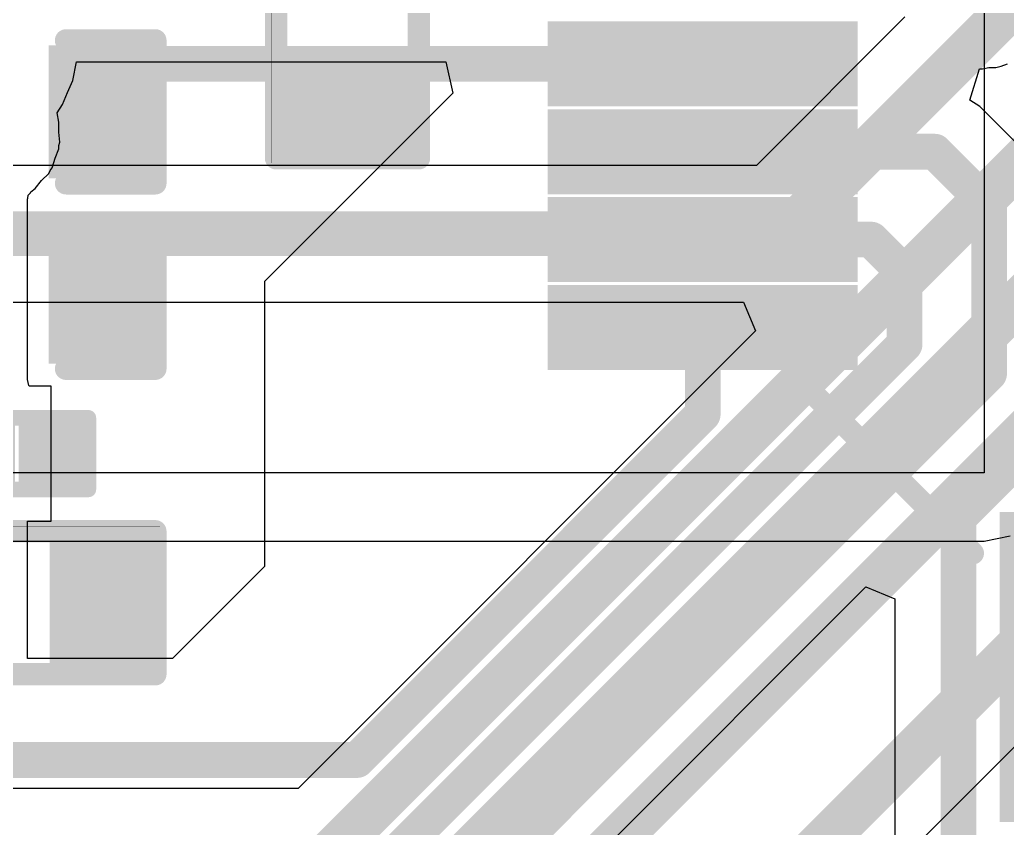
# Model space of a CAD drawing. Header units: inches. Extents: x -11 to 5379, y 0 to 5429.
# Drawn here: x 133.73 to 139.35, y 44.21 to 48.8 of the extents above; entities that cross this region are included whole.
import ezdxf

# ---------------------------------------------------------------- set-up
doc = ezdxf.new("R2010")
doc.units = ezdxf.units.IN
for name, color, linetype in [('Bottom Layer', 5, 'Continuous'), ('GND', 16, 'Continuous'), ('Top Layer', 1, 'Continuous'), ('Top Overlay', 2, 'Continuous'), ('Top Paste', 8, 'Continuous'), ('Top Solder', 216, 'Continuous')]:
    doc.layers.add(name, color=color, linetype=linetype)

# ---------------------------------------------------------------- blocks, each defined once
blk = doc.blocks.new('LQFP_144_20_20__157')
at = {"layer": 'Top Layer'}
for points in [[(-11.46, -7.11), (-9.9, -7.11), (-9.9, -7.39), (-11.46, -7.39)], [(-11.46, -7.61), (-9.9, -7.61), (-9.9, -7.89), (-11.46, -7.89)], [(-11.46, -8.11), (-9.9, -8.11), (-9.9, -8.39), (-11.46, -8.39)], [(-11.46, -8.61), (-9.9, -8.61), (-9.9, -8.89), (-11.46, -8.89)]]:
    blk.add_hatch(color=1, dxfattribs=at).paths.add_polyline_path(points)
at = {"layer": 'Top Paste'}
for points in [[(-11.46, -7.11), (-9.9, -7.11), (-9.9, -7.39), (-11.46, -7.39)], [(-11.46, -7.61), (-9.9, -7.61), (-9.9, -7.89), (-11.46, -7.89)], [(-11.46, -8.11), (-9.9, -8.11), (-9.9, -8.39), (-11.46, -8.39)], [(-11.46, -8.61), (-9.9, -8.61), (-9.9, -8.89), (-11.46, -8.89)]]:
    blk.add_hatch(color=8, dxfattribs=at).paths.add_polyline_path(points)
at = {"layer": 'Top Solder'}
for points in [[(-11.5616, -7.0084), (-9.7984, -7.0084), (-9.7984, -7.4916), (-11.5616, -7.4916)], [(-11.5616, -7.5084), (-9.7984, -7.5084), (-9.7984, -7.9916), (-11.5616, -7.9916)], [(-11.5616, -8.0084), (-9.7984, -8.0084), (-9.7984, -8.4916), (-11.5616, -8.4916)], [(-11.5616, -8.5084), (-9.7984, -8.5084), (-9.7984, -8.9916), (-11.5616, -8.9916)], [(-8.9916, -11.5616), (-8.9916, -9.7984), (-8.5084, -9.7984), (-8.5084, -11.5616)]]:
    blk.add_hatch(color=216, dxfattribs=at).paths.add_polyline_path(points)
at = {"layer": 'Top Overlay'}
blk.add_lwpolyline([(-10.033, -9.144, 0.127, 0.127, 0), (-9.144, -10.033, 0.127, 0.127, 0)], format="xyseb", dxfattribs=at)
for points in [[(-10.0648, -9.144, 0.0635, 0.0635, 1), (-10.0013, -9.144, 0.0635, 0.0635, 1)], [(-9.1758, -10.033, 0.0635, 0.0635, 1), (-9.1122, -10.033, 0.0635, 0.0635, 1)]]:
    blk.add_lwpolyline(points, format="xyseb", close=True, dxfattribs=at)
blk = doc.blocks.new('R___0402_463')
at = {"layer": 'Top Layer'}
for points in [[(-0.6985, -0.3175), (-0.6985, 0.3175), (-0.2413, 0.3175), (-0.2413, -0.3175)], [(0.2413, -0.3175), (0.2413, 0.3175), (0.6985, 0.3175), (0.6985, -0.3175)]]:
    blk.add_hatch(color=1, dxfattribs=at).paths.add_polyline_path(points)
at = {"layer": 'Top Paste'}
for points in [[(-0.6985, -0.3175), (-0.6985, 0.3175), (-0.2413, 0.3175), (-0.2413, -0.3175)], [(0.2413, -0.3175), (0.2413, 0.3175), (0.6985, 0.3175), (0.6985, -0.3175)]]:
    blk.add_hatch(color=8, dxfattribs=at).paths.add_polyline_path(points)
at = {"layer": 'Top Solder'}
for points in [[(-0.7535, -0.3725), (-0.7535, 0.3725), (-0.1863, 0.3725), (-0.1863, -0.3725)], [(0.1863, -0.3725), (0.1863, 0.3725), (0.7535, 0.3725), (0.7535, -0.3725)]]:
    blk.add_hatch(color=216, dxfattribs=at).paths.add_polyline_path(points)
at = {"layer": 'Top Overlay'}
for points in [[(0.7874, 0.4064, 0.127, 0.127, 0), (-0.7874, 0.4064, 0.127, 0.127, 0)], [(-0.7874, -0.4064, 0.127, 0.127, 0), (-0.7874, 0.4064, 0.127, 0.127, 0)], [(0.7874, -0.4064, 0.127, 0.127, 0), (0.7874, 0.4064, 0.127, 0.127, 0)], [(0.7874, -0.4064, 0.127, 0.127, 0), (-0.7874, -0.4064, 0.127, 0.127, 0)], [(0.8128, -0.4318, 0.00323, 0.00323, 0), (-0.8128, -0.4318, 0.00323, 0.00323, 0)]]:
    blk.add_lwpolyline(points, format="xyseb", dxfattribs=at)
for points in [[(-0.8191, 0.4064, 0.0635, 0.0635, 1), (-0.7556, 0.4064, 0.0635, 0.0635, 1)], [(-0.8191, 0.4064, 0.0635, 0.0635, 1), (-0.7556, 0.4064, 0.0635, 0.0635, 1)], [(0.7556, 0.4064, 0.0635, 0.0635, 1), (0.8191, 0.4064, 0.0635, 0.0635, 1)], [(0.7556, 0.4064, 0.0635, 0.0635, 1), (0.8191, 0.4064, 0.0635, 0.0635, 1)], [(-0.8191, -0.4064, 0.0635, 0.0635, 1), (-0.7556, -0.4064, 0.0635, 0.0635, 1)], [(-0.8191, -0.4064, 0.0635, 0.0635, 1), (-0.7556, -0.4064, 0.0635, 0.0635, 1)], [(0.7556, -0.4064, 0.0635, 0.0635, 1), (0.8191, -0.4064, 0.0635, 0.0635, 1)], [(0.7556, -0.4064, 0.0635, 0.0635, 1), (0.8191, -0.4064, 0.0635, 0.0635, 1)], [(-0.8136, -0.4318, 0.00161, 0.00161, 1), (-0.812, -0.4318, 0.00161, 0.00161, 1)], [(0.812, -0.4318, 0.00161, 0.00161, 1), (0.8136, -0.4318, 0.00161, 0.00161, 1)]]:
    blk.add_lwpolyline(points, format="xyseb", close=True, dxfattribs=at)
blk = doc.blocks.new('R___0402_464')
at = {"layer": 'Top Layer'}
for points in [[(-0.6985, -0.3175), (-0.6985, 0.3175), (-0.2413, 0.3175), (-0.2413, -0.3175)], [(0.2413, -0.3175), (0.2413, 0.3175), (0.6985, 0.3175), (0.6985, -0.3175)]]:
    blk.add_hatch(color=1, dxfattribs=at).paths.add_polyline_path(points)
at = {"layer": 'Top Paste'}
for points in [[(-0.6985, -0.3175), (-0.6985, 0.3175), (-0.2413, 0.3175), (-0.2413, -0.3175)], [(0.2413, -0.3175), (0.2413, 0.3175), (0.6985, 0.3175), (0.6985, -0.3175)]]:
    blk.add_hatch(color=8, dxfattribs=at).paths.add_polyline_path(points)
at = {"layer": 'Top Solder'}
for points in [[(-0.7535, -0.3725), (-0.7535, 0.3725), (-0.1863, 0.3725), (-0.1863, -0.3725)], [(0.1863, -0.3725), (0.1863, 0.3725), (0.7535, 0.3725), (0.7535, -0.3725)]]:
    blk.add_hatch(color=216, dxfattribs=at).paths.add_polyline_path(points)
at = {"layer": 'Top Overlay'}
for points in [[(0.7874, 0.4064, 0.127, 0.127, 0), (-0.7874, 0.4064, 0.127, 0.127, 0)], [(-0.7874, 0.4064, 0.127, 0.127, 0), (-0.7874, -0.4064, 0.127, 0.127, 0)], [(0.7874, 0.4064, 0.127, 0.127, 0), (0.7874, -0.4064, 0.127, 0.127, 0)], [(0.7874, -0.4064, 0.127, 0.127, 0), (-0.7874, -0.4064, 0.127, 0.127, 0)], [(0.8128, -0.4318, 0.00323, 0.00323, 0), (-0.8128, -0.4318, 0.00323, 0.00323, 0)]]:
    blk.add_lwpolyline(points, format="xyseb", dxfattribs=at)
for points in [[(-0.8191, 0.4064, 0.0635, 0.0635, 1), (-0.7556, 0.4064, 0.0635, 0.0635, 1)], [(-0.8191, 0.4064, 0.0635, 0.0635, 1), (-0.7556, 0.4064, 0.0635, 0.0635, 1)], [(0.7556, 0.4064, 0.0635, 0.0635, 1), (0.8191, 0.4064, 0.0635, 0.0635, 1)], [(0.7556, 0.4064, 0.0635, 0.0635, 1), (0.8191, 0.4064, 0.0635, 0.0635, 1)], [(-0.8191, -0.4064, 0.0635, 0.0635, 1), (-0.7556, -0.4064, 0.0635, 0.0635, 1)], [(-0.8191, -0.4064, 0.0635, 0.0635, 1), (-0.7556, -0.4064, 0.0635, 0.0635, 1)], [(0.7556, -0.4064, 0.0635, 0.0635, 1), (0.8191, -0.4064, 0.0635, 0.0635, 1)], [(0.7556, -0.4064, 0.0635, 0.0635, 1), (0.8191, -0.4064, 0.0635, 0.0635, 1)], [(-0.8136, -0.4318, 0.00161, 0.00161, 1), (-0.812, -0.4318, 0.00161, 0.00161, 1)], [(0.812, -0.4318, 0.00161, 0.00161, 1), (0.8136, -0.4318, 0.00161, 0.00161, 1)]]:
    blk.add_lwpolyline(points, format="xyseb", close=True, dxfattribs=at)
blk = doc.blocks.new('DFN_2_0_3_0_6__572')
at = {"layer": 'Top Layer'}
for points in [[(-0.33, -0.13), (-0.33, 0.13), (-0.06, 0.13), (-0.06, -0.13)], [(0.06, -0.13), (0.06, 0.13), (0.33, 0.13), (0.33, -0.13)]]:
    blk.add_hatch(color=1, dxfattribs=at).paths.add_polyline_path(points)
at = {"layer": 'Top Paste'}
for points in [[(-0.33, -0.13), (-0.33, 0.13), (-0.06, 0.13), (-0.06, -0.13)], [(0.06, -0.13), (0.06, 0.13), (0.33, 0.13), (0.33, -0.13)]]:
    blk.add_hatch(color=8, dxfattribs=at).paths.add_polyline_path(points)
at = {"layer": 'Top Solder'}
for points in [[(-0.38, -0.18), (-0.38, 0.18), (-0.01, 0.18), (-0.01, -0.18)], [(0.01, -0.18), (0.01, 0.18), (0.38, 0.18), (0.38, -0.18)]]:
    blk.add_hatch(color=216, dxfattribs=at).paths.add_polyline_path(points)
at = {"layer": 'Top Overlay'}
for points in [[(-0.4064, -0.2032, 0.0889, 0.0889, 0), (-0.4064, 0.2032, 0.0889, 0.0889, 0)], [(-0.4064, 0.2032, 0.0889, 0.0889, 0), (0.4064, 0.2032, 0.0889, 0.0889, 0)], [(0.4064, -0.2032, 0.0889, 0.0889, 0), (0.4064, 0.2032, 0.0889, 0.0889, 0)], [(-0.4064, -0.2032, 0.0889, 0.0889, 0), (0.4064, -0.2032, 0.0889, 0.0889, 0)]]:
    blk.add_lwpolyline(points, format="xyseb", dxfattribs=at)
for points in [[(-0.4286, 0.2032, 0.0445, 0.0445, 1), (-0.3842, 0.2032, 0.0445, 0.0445, 1)], [(-0.4286, 0.2032, 0.0445, 0.0445, 1), (-0.3842, 0.2032, 0.0445, 0.0445, 1)], [(0.3842, 0.2032, 0.0445, 0.0445, 1), (0.4286, 0.2032, 0.0445, 0.0445, 1)], [(0.3842, 0.2032, 0.0445, 0.0445, 1), (0.4286, 0.2032, 0.0445, 0.0445, 1)], [(-0.4286, -0.2032, 0.0445, 0.0445, 1), (-0.3842, -0.2032, 0.0445, 0.0445, 1)], [(-0.4286, -0.2032, 0.0445, 0.0445, 1), (-0.3842, -0.2032, 0.0445, 0.0445, 1)], [(0.3842, -0.2032, 0.0445, 0.0445, 1), (0.4286, -0.2032, 0.0445, 0.0445, 1)], [(0.3842, -0.2032, 0.0445, 0.0445, 1), (0.4286, -0.2032, 0.0445, 0.0445, 1)]]:
    blk.add_lwpolyline(points, format="xyseb", close=True, dxfattribs=at)
blk = doc.blocks.new('C___0402_681')
at = {"layer": 'Top Layer'}
for points in [[(-0.6985, -0.3175), (-0.6985, 0.3175), (-0.2413, 0.3175), (-0.2413, -0.3175)], [(0.2413, -0.3175), (0.2413, 0.3175), (0.6985, 0.3175), (0.6985, -0.3175)]]:
    blk.add_hatch(color=1, dxfattribs=at).paths.add_polyline_path(points)
at = {"layer": 'Top Paste'}
for points in [[(-0.6985, -0.3175), (-0.6985, 0.3175), (-0.2413, 0.3175), (-0.2413, -0.3175)], [(0.2413, -0.3175), (0.2413, 0.3175), (0.6985, 0.3175), (0.6985, -0.3175)]]:
    blk.add_hatch(color=8, dxfattribs=at).paths.add_polyline_path(points)
at = {"layer": 'Top Solder'}
for points in [[(-0.7585, -0.3775), (-0.7585, 0.3775), (-0.1813, 0.3775), (-0.1813, -0.3775)], [(0.1813, -0.3775), (0.1813, 0.3775), (0.7585, 0.3775), (0.7585, -0.3775)]]:
    blk.add_hatch(color=216, dxfattribs=at).paths.add_polyline_path(points)
at = {"layer": 'Top Overlay'}
for points in [[(-0.7874, 0.4064, 0.127, 0.127, 0), (-0.2794, 0.4064, 0.127, 0.127, 0)], [(-0.7874, -0.4064, 0.127, 0.127, 0), (-0.7874, 0.4064, 0.127, 0.127, 0)], [(0.2794, 0.4064, 0.127, 0.127, 0), (0.7874, 0.4064, 0.127, 0.127, 0)], [(0.7874, -0.4064, 0.127, 0.127, 0), (0.7874, 0.4064, 0.127, 0.127, 0)], [(-0.7874, -0.4064, 0.127, 0.127, 0), (-0.2794, -0.4064, 0.127, 0.127, 0)], [(0.2794, -0.4064, 0.127, 0.127, 0), (0.7874, -0.4064, 0.127, 0.127, 0)]]:
    blk.add_lwpolyline(points, format="xyseb", dxfattribs=at)
for points in [[(-0.8191, 0.4064, 0.0635, 0.0635, 1), (-0.7556, 0.4064, 0.0635, 0.0635, 1)], [(-0.8191, 0.4064, 0.0635, 0.0635, 1), (-0.7556, 0.4064, 0.0635, 0.0635, 1)], [(-0.3111, 0.4064, 0.0635, 0.0635, 1), (-0.2477, 0.4064, 0.0635, 0.0635, 1)], [(0.2477, 0.4064, 0.0635, 0.0635, 1), (0.3111, 0.4064, 0.0635, 0.0635, 1)], [(0.7556, 0.4064, 0.0635, 0.0635, 1), (0.8191, 0.4064, 0.0635, 0.0635, 1)], [(0.7556, 0.4064, 0.0635, 0.0635, 1), (0.8191, 0.4064, 0.0635, 0.0635, 1)], [(-0.8191, -0.4064, 0.0635, 0.0635, 1), (-0.7556, -0.4064, 0.0635, 0.0635, 1)], [(-0.8191, -0.4064, 0.0635, 0.0635, 1), (-0.7556, -0.4064, 0.0635, 0.0635, 1)], [(-0.3111, -0.4064, 0.0635, 0.0635, 1), (-0.2477, -0.4064, 0.0635, 0.0635, 1)], [(0.2477, -0.4064, 0.0635, 0.0635, 1), (0.3111, -0.4064, 0.0635, 0.0635, 1)], [(0.7556, -0.4064, 0.0635, 0.0635, 1), (0.8191, -0.4064, 0.0635, 0.0635, 1)], [(0.7556, -0.4064, 0.0635, 0.0635, 1), (0.8191, -0.4064, 0.0635, 0.0635, 1)]]:
    blk.add_lwpolyline(points, format="xyseb", close=True, dxfattribs=at)
blk = doc.blocks.new('C___0402_682')
at = {"layer": 'Top Layer'}
for points in [[(-0.6985, -0.3175), (-0.6985, 0.3175), (-0.2413, 0.3175), (-0.2413, -0.3175)], [(0.2413, -0.3175), (0.2413, 0.3175), (0.6985, 0.3175), (0.6985, -0.3175)]]:
    blk.add_hatch(color=1, dxfattribs=at).paths.add_polyline_path(points)
at = {"layer": 'Top Paste'}
for points in [[(-0.6985, -0.3175), (-0.6985, 0.3175), (-0.2413, 0.3175), (-0.2413, -0.3175)], [(0.2413, -0.3175), (0.2413, 0.3175), (0.6985, 0.3175), (0.6985, -0.3175)]]:
    blk.add_hatch(color=8, dxfattribs=at).paths.add_polyline_path(points)
at = {"layer": 'Top Solder'}
for points in [[(-0.7585, -0.3775), (-0.7585, 0.3775), (-0.1813, 0.3775), (-0.1813, -0.3775)], [(0.1813, -0.3775), (0.1813, 0.3775), (0.7585, 0.3775), (0.7585, -0.3775)]]:
    blk.add_hatch(color=216, dxfattribs=at).paths.add_polyline_path(points)
at = {"layer": 'Top Overlay'}
for points in [[(-0.7874, 0.4064, 0.127, 0.127, 0), (-0.2794, 0.4064, 0.127, 0.127, 0)], [(-0.7874, -0.4064, 0.127, 0.127, 0), (-0.7874, 0.4064, 0.127, 0.127, 0)], [(0.2794, 0.4064, 0.127, 0.127, 0), (0.7874, 0.4064, 0.127, 0.127, 0)], [(0.7874, -0.4064, 0.127, 0.127, 0), (0.7874, 0.4064, 0.127, 0.127, 0)], [(-0.7874, -0.4064, 0.127, 0.127, 0), (-0.2794, -0.4064, 0.127, 0.127, 0)], [(0.2794, -0.4064, 0.127, 0.127, 0), (0.7874, -0.4064, 0.127, 0.127, 0)]]:
    blk.add_lwpolyline(points, format="xyseb", dxfattribs=at)
for points in [[(-0.8191, 0.4064, 0.0635, 0.0635, 1), (-0.7556, 0.4064, 0.0635, 0.0635, 1)], [(-0.8191, 0.4064, 0.0635, 0.0635, 1), (-0.7556, 0.4064, 0.0635, 0.0635, 1)], [(-0.3111, 0.4064, 0.0635, 0.0635, 1), (-0.2477, 0.4064, 0.0635, 0.0635, 1)], [(0.2477, 0.4064, 0.0635, 0.0635, 1), (0.3111, 0.4064, 0.0635, 0.0635, 1)], [(0.7556, 0.4064, 0.0635, 0.0635, 1), (0.8191, 0.4064, 0.0635, 0.0635, 1)], [(0.7556, 0.4064, 0.0635, 0.0635, 1), (0.8191, 0.4064, 0.0635, 0.0635, 1)], [(-0.8191, -0.4064, 0.0635, 0.0635, 1), (-0.7556, -0.4064, 0.0635, 0.0635, 1)], [(-0.8191, -0.4064, 0.0635, 0.0635, 1), (-0.7556, -0.4064, 0.0635, 0.0635, 1)], [(-0.3111, -0.4064, 0.0635, 0.0635, 1), (-0.2477, -0.4064, 0.0635, 0.0635, 1)], [(0.2477, -0.4064, 0.0635, 0.0635, 1), (0.3111, -0.4064, 0.0635, 0.0635, 1)], [(0.7556, -0.4064, 0.0635, 0.0635, 1), (0.8191, -0.4064, 0.0635, 0.0635, 1)], [(0.7556, -0.4064, 0.0635, 0.0635, 1), (0.8191, -0.4064, 0.0635, 0.0635, 1)]]:
    blk.add_lwpolyline(points, format="xyseb", close=True, dxfattribs=at)

msp = doc.modelspace()

# ---------------------------------------------------------------- linework, layer by layer
at = {"layer": 'Bottom Layer'}
for p, q in [((136.4403, 41.721), (145.8421, 51.1228)), ((138.7676, 48.8203), (137.9232, 47.9759)), ((137.9232, 47.9759), (132.5258, 47.9759)), ((132.9313, 47.199), (137.8496, 47.199)), ((137.8496, 47.199), (137.9176, 47.0347)), ((137.9176, 47.0347), (135.3168, 44.434)), ((135.3168, 44.434), (127.9335, 44.434))]:
    msp.add_line(p, q, dxfattribs=at)
for points in [[(135.4777, 44.0455, 0.254, 0.254, 0), (143.6803, 52.248, 0.254, 0.254, 0)], [(135.6158, 43.4044, 0.254, 0.254, 0), (144.2386, 52.0272, 0.254, 0.254, 0)], [(135.8368, 42.8498, 0.254, 0.254, 0), (144.7466, 51.7596, 0.254, 0.254, 0)], [(136.1657, 41.9957, 0.254, 0.254, 0), (145.5674, 51.3974, 0.254, 0.254, 0)], [(138.0841, 47.5875, 0.254, 0.254, 0), (139.4806, 48.984, 0.254, 0.254, 0)], [(132.1308, 47.5875, 0.254, 0.254, 0), (138.0841, 47.5875, 0.254, 0.254, 0)]]:
    msp.add_lwpolyline(points, format="xyseb", dxfattribs=at)
msp.add_lwpolyline([(138.0206, 47.5875, 0.127, 0.127, 1), (138.1476, 47.5875, 0.127, 0.127, 1)], format="xyseb", close=True, dxfattribs=at)
msp.add_lwpolyline([(138.0206, 47.5875, 0.127, 0.127, 1), (138.1476, 47.5875, 0.127, 0.127, 1)], format="xyseb", close=True, dxfattribs=at)
at = {"layer": 'GND'}
for p, q in [((139.2174, 51.0032), (139.2174, 46.228)), ((139.2174, 46.228), (131.9784, 46.228)), ((133.1905, 45.8395), (139.2174, 45.8395)), ((139.2174, 45.8395), (139.3661, 45.8691))]:
    msp.add_line(p, q, dxfattribs=at)
at = {"layer": 'Top Layer'}
for p, q in [((134.0354, 48.4576), (134.0577, 48.5643)), ((134.0577, 48.5643), (136.1579, 48.5643)), ((136.1579, 48.5643), (136.1965, 48.3865)), ((139.1373, 48.3475), (139.1912, 48.5253)), ((139.1912, 48.5253), (139.2081, 48.5253)), ((139.2081, 48.5253), (139.2456, 48.5328)), ((139.2456, 48.5328), (139.2839, 48.5328)), ((139.2839, 48.5328), (139.3158, 48.5392)), ((139.3158, 48.5392), (139.3511, 48.5538)), ((134.0064, 48.3896), (134.0354, 48.4576)), ((133.9781, 48.3213), (134.0064, 48.3896)), ((136.1965, 48.3865), (135.1266, 47.3166)), ((133.9464, 48.2739), (133.9781, 48.3213)), ((139.1932, 48.3102), (139.1373, 48.3475)), ((139.5027, 48.0007), (139.1932, 48.3102)), ((133.9569, 48.2211), (133.9464, 48.2739)), ((133.9569, 48.164), (133.9569, 48.2211)), ((133.9625, 48.1072), (133.9569, 48.164)), ((133.9351, 48.0168), (133.9569, 48.0695)), ((133.9569, 48.0888), (133.9625, 48.1072)), ((133.9569, 48.0695), (133.9569, 48.0888)), ((133.9185, 47.9622), (133.9351, 48.0168)), ((133.9063, 47.9473), (133.9185, 47.9622)), ((133.8586, 47.8892), (133.8989, 47.9295)), ((133.8989, 47.9295), (133.9063, 47.9473)), ((133.7979, 47.825), (133.8223, 47.845)), ((133.8223, 47.845), (133.8586, 47.8892)), ((133.778, 47.7829), (133.7797, 47.7886)), ((133.7797, 47.7886), (133.7815, 47.807)), ((133.7815, 47.807), (133.7946, 47.8201)), ((133.7946, 47.8201), (133.7979, 47.825)), ((133.778, 46.7594), (133.778, 47.7829)), ((135.1266, 47.3166), (135.1266, 45.6953)), ((133.785, 46.724), (133.778, 46.7594)), ((133.787, 46.7211), (133.785, 46.724)), ((133.912, 46.7211), (133.787, 46.7211)), ((133.912, 45.9531), (133.912, 46.7211)), ((133.778, 45.1717), (133.778, 45.9531)), ((133.778, 45.9531), (133.912, 45.9531)), ((135.1266, 45.6953), (134.603, 45.1717)), ((135.727, 42.7604), (138.5459, 45.5792)), ((138.5459, 45.5792), (138.7101, 45.5112)), ((138.7101, 45.5112), (138.7101, 42.3243)), ((134.603, 45.1717), (133.778, 45.1717))]:
    msp.add_line(p, q, dxfattribs=at)
for points in [[(134.1845, 48.5538, 0.2032, 0.2032, 0), (137.6178, 48.5538, 0.2032, 0.2032, 0)], [(137.6178, 48.0538, 0.2032, 0.2032, 0), (138.9368, 48.0538, 0.2032, 0.2032, 0)], [(138.9368, 48.0538, 0.2032, 0.2032, 0), (139.2463, 47.7443, 0.2032, 0.2032, 0)], [(139.2463, 46.7925, 0.2032, 0.2032, 0), (139.2463, 47.7443, 0.2032, 0.2032, 0)], [(137.6178, 47.5538, 0.2032, 0.2032, 0), (138.5756, 47.5538, 0.2032, 0.2032, 0)], [(138.5756, 47.5538, 0.2032, 0.2032, 0), (138.7657, 47.3636, 0.2032, 0.2032, 0)], [(138.7657, 46.9585, 0.2032, 0.2032, 0), (138.7657, 47.3636, 0.2032, 0.2032, 0)], [(137.6178, 46.5613, 0.2032, 0.2032, 0), (137.6178, 47.0538, 0.2032, 0.2032, 0)], [(135.8528, 44.0455, 0.2032, 0.2032, 0), (138.7657, 46.9585, 0.2032, 0.2032, 0)], [(135.4707, 43.0168, 0.2032, 0.2032, 0), (139.2463, 46.7925, 0.2032, 0.2032, 0)], [(135.6517, 44.5952, 0.2032, 0.2032, 0), (137.6178, 46.5613, 0.2032, 0.2032, 0)], [(139.0727, 45.9722, 0.2032, 0.2032, 0), (139.4061, 46.3056, 0.2032, 0.2032, 0)], [(139.4061, 46.3056, 0.2032, 0.2032, 0), (139.7889, 46.3056, 0.2032, 0.2032, 0)], [(139.0727, 42.1741, 0.2032, 0.2032, 0), (139.0727, 45.9722, 0.2032, 0.2032, 0)], [(131.049, 44.5952, 0.2032, 0.2032, 0), (135.6517, 44.5952, 0.2032, 0.2032, 0)]]:
    msp.add_lwpolyline(points, format="xyseb", dxfattribs=at)
for points in [[(134.1337, 48.5538, 0.1016, 0.1016, 1), (134.2353, 48.5538, 0.1016, 0.1016, 1)], [(137.567, 48.5538, 0.1016, 0.1016, 1), (137.6686, 48.5538, 0.1016, 0.1016, 1)], [(137.567, 48.0538, 0.1016, 0.1016, 1), (137.6686, 48.0538, 0.1016, 0.1016, 1)], [(138.886, 48.0538, 0.1016, 0.1016, 1), (138.9876, 48.0538, 0.1016, 0.1016, 1)], [(138.886, 48.0538, 0.1016, 0.1016, 1), (138.9876, 48.0538, 0.1016, 0.1016, 1)], [(139.1955, 47.7443, 0.1016, 0.1016, 1), (139.2971, 47.7443, 0.1016, 0.1016, 1)], [(139.1955, 47.7443, 0.1016, 0.1016, 1), (139.2971, 47.7443, 0.1016, 0.1016, 1)], [(137.567, 47.5538, 0.1016, 0.1016, 1), (137.6686, 47.5538, 0.1016, 0.1016, 1)], [(138.5248, 47.5538, 0.1016, 0.1016, 1), (138.6264, 47.5538, 0.1016, 0.1016, 1)], [(138.5248, 47.5538, 0.1016, 0.1016, 1), (138.6264, 47.5538, 0.1016, 0.1016, 1)], [(138.7149, 47.3636, 0.1016, 0.1016, 1), (138.8165, 47.3636, 0.1016, 0.1016, 1)], [(138.7149, 47.3636, 0.1016, 0.1016, 1), (138.8165, 47.3636, 0.1016, 0.1016, 1)], [(137.567, 47.0538, 0.1016, 0.1016, 1), (137.6686, 47.0538, 0.1016, 0.1016, 1)], [(138.7149, 46.9585, 0.1016, 0.1016, 1), (138.8165, 46.9585, 0.1016, 0.1016, 1)], [(138.7149, 46.9585, 0.1016, 0.1016, 1), (138.8165, 46.9585, 0.1016, 0.1016, 1)], [(139.1955, 46.7925, 0.1016, 0.1016, 1), (139.2971, 46.7925, 0.1016, 0.1016, 1)], [(139.1955, 46.7925, 0.1016, 0.1016, 1), (139.2971, 46.7925, 0.1016, 0.1016, 1)], [(137.567, 46.5613, 0.1016, 0.1016, 1), (137.6686, 46.5613, 0.1016, 0.1016, 1)], [(137.567, 46.5613, 0.1016, 0.1016, 1), (137.6686, 46.5613, 0.1016, 0.1016, 1)], [(139.3553, 46.3056, 0.1016, 0.1016, 1), (139.4569, 46.3056, 0.1016, 0.1016, 1)], [(139.3553, 46.3056, 0.1016, 0.1016, 1), (139.4569, 46.3056, 0.1016, 0.1016, 1)], [(139.0219, 45.9722, 0.1016, 0.1016, 1), (139.1235, 45.9722, 0.1016, 0.1016, 1)], [(139.0219, 45.9722, 0.1016, 0.1016, 1), (139.1235, 45.9722, 0.1016, 0.1016, 1)], [(135.6009, 44.5952, 0.1016, 0.1016, 1), (135.7025, 44.5952, 0.1016, 0.1016, 1)], [(135.6009, 44.5952, 0.1016, 0.1016, 1), (135.7025, 44.5952, 0.1016, 0.1016, 1)]]:
    msp.add_lwpolyline(points, format="xyseb", close=True, dxfattribs=at)

# ---------------------------------------------------------------- block references
for name, p in [('LQFP_144_20_20__157', (148.2978, 55.8038)), ('C___0402_681', (133.718, 48.2802)), ('C___0402_682', (133.718, 47.2261)), ('DFN_2_0_3_0_6__572', (133.718, 46.3371))]:
    msp.add_blockref(name, p)
for name, p, rotation in [('R___0402_463', (135.5978, 48.8038), 270), ('R___0402_464', (133.718, 45.4892), 180)]:
    msp.add_blockref(name, p, dxfattribs=dict(rotation=rotation))

doc.saveas('drawing.dxf')
